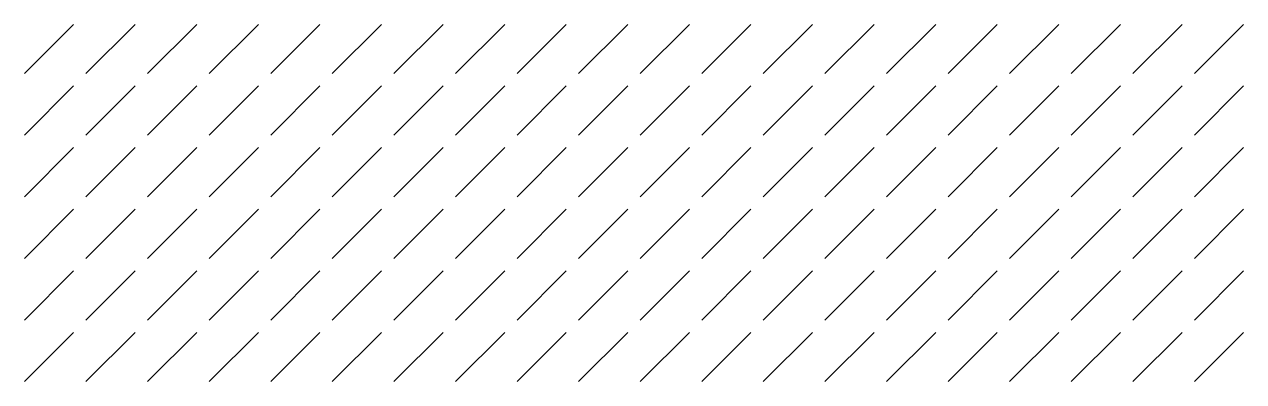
# Model space of a CAD drawing. Header units: metres. Extents: x 0 to 198, y 0 to 58.
import ezdxf

# ---------------------------------------------------------------- set-up
doc = ezdxf.new("R2010")
doc.units = ezdxf.units.M

msp = doc.modelspace()

# ---------------------------------------------------------------- linework, layer by layer
for p, q in [((0, 50), (8, 58)), ((10, 50), (18, 58)), ((20, 50), (28, 58)), ((30, 50), (38, 58)), ((40, 50), (48, 58)), ((50, 50), (58, 58)), ((60, 50), (68, 58)), ((70, 50), (78, 58)), ((80, 50), (88, 58)), ((90, 50), (98, 58)), ((100, 50), (108, 58)), ((110, 50), (118, 58)), ((120, 50), (128, 58)), ((130, 50), (138, 58)), ((140, 50), (148, 58)), ((150, 50), (158, 58)), ((160, 50), (168, 58)), ((170, 50), (178, 58)), ((180, 50), (188, 58)), ((190, 50), (198, 58)), ((0, 40), (8, 48)), ((10, 40), (18, 48)), ((20, 40), (28, 48)), ((30, 40), (38, 48)), ((40, 40), (48, 48)), ((50, 40), (58, 48)), ((60, 40), (68, 48)), ((70, 40), (78, 48)), ((80, 40), (88, 48)), ((90, 40), (98, 48)), ((100, 40), (108, 48)), ((110, 40), (118, 48)), ((120, 40), (128, 48)), ((130, 40), (138, 48)), ((140, 40), (148, 48)), ((150, 40), (158, 48)), ((160, 40), (168, 48)), ((170, 40), (178, 48)), ((180, 40), (188, 48)), ((190, 40), (198, 48)), ((0, 30), (8, 38)), ((10, 30), (18, 38)), ((20, 30), (28, 38)), ((30, 30), (38, 38)), ((40, 30), (48, 38)), ((50, 30), (58, 38)), ((60, 30), (68, 38)), ((70, 30), (78, 38)), ((80, 30), (88, 38)), ((90, 30), (98, 38)), ((100, 30), (108, 38)), ((110, 30), (118, 38)), ((120, 30), (128, 38)), ((130, 30), (138, 38)), ((140, 30), (148, 38)), ((150, 30), (158, 38)), ((160, 30), (168, 38)), ((170, 30), (178, 38)), ((180, 30), (188, 38)), ((190, 30), (198, 38)), ((0, 20), (8, 28)), ((10, 20), (18, 28)), ((20, 20), (28, 28)), ((30, 20), (38, 28)), ((40, 20), (48, 28)), ((50, 20), (58, 28)), ((60, 20), (68, 28)), ((70, 20), (78, 28)), ((80, 20), (88, 28)), ((90, 20), (98, 28)), ((100, 20), (108, 28)), ((110, 20), (118, 28)), ((120, 20), (128, 28)), ((130, 20), (138, 28)), ((140, 20), (148, 28)), ((150, 20), (158, 28)), ((160, 20), (168, 28)), ((170, 20), (178, 28)), ((180, 20), (188, 28)), ((190, 20), (198, 28)), ((0, 10), (8, 18)), ((10, 10), (18, 18)), ((20, 10), (28, 18)), ((30, 10), (38, 18)), ((40, 10), (48, 18)), ((50, 10), (58, 18)), ((60, 10), (68, 18)), ((70, 10), (78, 18)), ((80, 10), (88, 18)), ((90, 10), (98, 18)), ((100, 10), (108, 18)), ((110, 10), (118, 18)), ((120, 10), (128, 18)), ((130, 10), (138, 18)), ((140, 10), (148, 18)), ((150, 10), (158, 18)), ((160, 10), (168, 18)), ((170, 10), (178, 18)), ((180, 10), (188, 18)), ((190, 10), (198, 18)), ((0, 0), (8, 8)), ((10, 0), (18, 8)), ((20, 0), (28, 8)), ((30, 0), (38, 8)), ((40, 0), (48, 8)), ((50, 0), (58, 8)), ((60, 0), (68, 8)), ((70, 0), (78, 8)), ((80, 0), (88, 8)), ((90, 0), (98, 8)), ((100, 0), (108, 8)), ((110, 0), (118, 8)), ((120, 0), (128, 8)), ((130, 0), (138, 8)), ((140, 0), (148, 8)), ((150, 0), (158, 8)), ((160, 0), (168, 8)), ((170, 0), (178, 8)), ((180, 0), (188, 8)), ((190, 0), (198, 8))]:
    msp.add_line(p, q)

doc.saveas('drawing.dxf')
